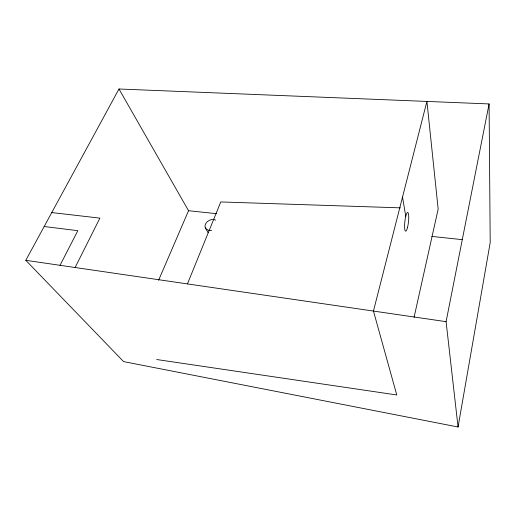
<?xml version="1.0" encoding="UTF-8"?>
<svg xmlns="http://www.w3.org/2000/svg" width="516" height="516" viewBox="0 0 516 516"><rect width="100%" height="100%" fill="white"/><g stroke="black" fill="none" stroke-linecap="round" stroke-linejoin="round"><path stroke-width="0.77" d="M458.053 427.003L490.2 242.597L489.084 103.935L118.97 88.997L25.8 260.316L123.576 361.6L458.053 427.003L446.088 321.668L489.084 103.935M414.071 317.327L438.168 209.096L426.913 101.426L373.455 311.064L396.785 394.972L156.683 359.523M187.45 283.871L220.771 201.943L400.326 207.851M158.606 280.246L188.54 210.721L118.97 88.997M75.123 267.52L99.891 218.126L51.761 212.573M60.024 265.314L77.832 230.691L44.189 226.511M188.54 210.721L216.546 213.676M431.789 236.425L462.194 239.637M25.8 260.316L446.088 321.668M205.336 227.788L208.051 232.645M402.532 197.048L405.75 216.307M211.76 230.22A6.702 5.063 -27.8 0 1 210.089 230.433L208.509 230.278L206.052 228.904A6.702 5.063 -27.8 0 1 205.175 225.073L205.729 223.66A6.702 5.063 -27.8 0 1 212.702 219.513L214.269 219.661A6.702 5.063 -27.8 0 1 215.643 220.164M407.543 227.363A9.417 1.825 -83.7 0 0 407.84 212.508A9.417 1.825 -83.7 0 0 404.576 225.563A9.417 1.825 -83.7 0 0 407.543 227.363"/></g></svg>
